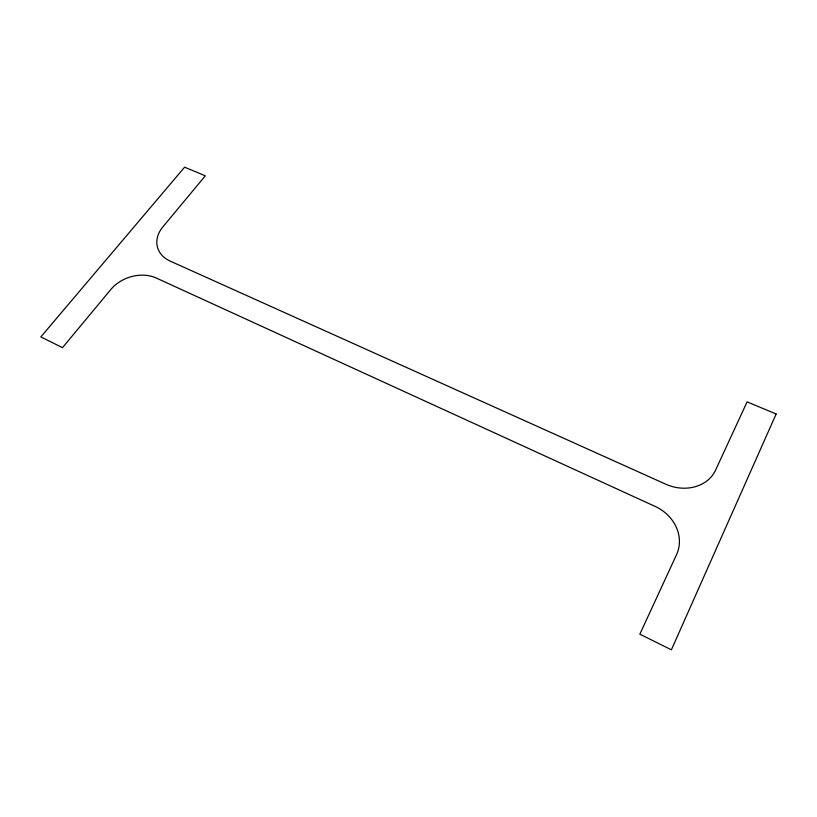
<?xml version="1.0" encoding="UTF-8"?>
<svg xmlns="http://www.w3.org/2000/svg" width="817" height="817" viewBox="0 0 817 817"><rect width="100%" height="100%" fill="white"/><g stroke="black" fill="none" stroke-linecap="round" stroke-linejoin="round"><path stroke-width="1.23" d="M776.15 413.994L671.38 649.821L639.844 634.176L676.558 554.651A39.88 35.111 22.9 0 0 655.122 506.407L156.353 278.056A33.66 26.144 -19.5 0 0 110.826 289.504L62.501 347.654L40.85 336.91L184.622 167.179L205.312 175.808L162.787 226.983A32.261 24.602 -15.4 0 0 170.13 261.072L665.835 484.226A38.389 32.343 18.8 0 0 715.549 470.204L747.095 401.872L776.15 413.994"/></g></svg>
